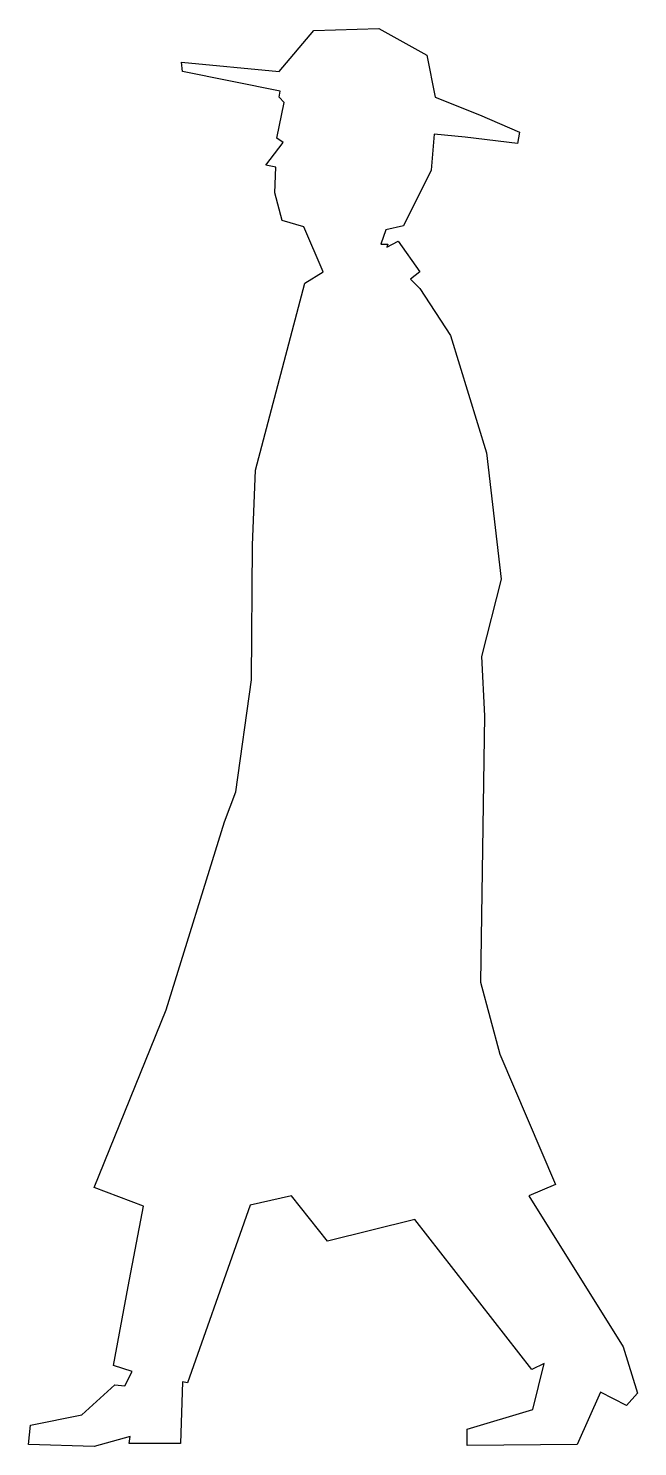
# Model space of a CAD drawing. Extents: x -12439 to -11729, y -6574 to -4922.
import ezdxf

# ---------------------------------------------------------------- set-up
doc = ezdxf.new("R2010")
doc.units = 0
doc.layers.get('0').update_dxf_attribs({"linetype": 'CONTINUOUS'})

msp = doc.modelspace()

# ---------------------------------------------------------------- linework, layer by layer
at = {"color": 0}
for points in [[(-12031.1, -4921.6), (-11974.9, -4952.7), (-11965.3, -5001.8), (-11913.8, -5022.2), (-11867.1, -5042.5), (-11869.5, -5055.7), (-11930.5, -5048.5), (-11966.5, -5044.9), (-11970.1, -5086.8), (-12002.4, -5151.5), (-12022.8, -5156.3), (-12028.7, -5173.1), (-12020.4, -5173.1), (-12021.6, -5176.6), (-12008.4, -5169.5), (-11983.2, -5205.4), (-11994, -5213.8), (-11983.2, -5224.5), (-11947.3, -5279.6), (-11905.4, -5416.2), (-11888.6, -5563.5), (-11911.4, -5653.3), (-11907.8, -5722.7), (-11912.6, -6032.9), (-11889.8, -6116.7), (-11825.2, -6268.8), (-11856.3, -6282), (-11746.1, -6458), (-11729.4, -6511.9), (-11742.5, -6526.3), (-11772.5, -6510.7), (-11800, -6571.8), (-11928.1, -6573), (-11928.1, -6553.8), (-11851.5, -6531.1), (-11838.3, -6477.2), (-11852.7, -6484.4), (-11989.2, -6309.5), (-12091, -6334.7), (-12132.9, -6282), (-12180.8, -6292.8), (-12195.2, -6333.5), (-12253.9, -6499.9), (-12259.9, -6498.7), (-12262.3, -6570.6), (-12322.1, -6570.6), (-12320.9, -6562.2), (-12362.9, -6574.2), (-12439.5, -6571.8), (-12437.1, -6549), (-12377.2, -6537.1), (-12338.9, -6502.3), (-12326.9, -6503.5), (-12318.5, -6486.8), (-12340.1, -6479.6), (-12323.3, -6387.4), (-12305.4, -6294), (-12362.9, -6272.4), (-12279, -6065.2), (-12210.8, -5846.1), (-12197.6, -5811.3), (-12179.6, -5680.8), (-12178.4, -5523.9), (-12174.8, -5436.5), (-12117.4, -5218.6), (-12095.8, -5205.4), (-12118.6, -5152.7), (-12143.7, -5145.5), (-12152.1, -5113.2), (-12150.9, -5083.2), (-12162.9, -5080.8), (-12142.5, -5054.5), (-12149.7, -5049.7), (-12141.3, -5007.8), (-12147.3, -5001.8), (-12146.1, -4994.6), (-12259.9, -4971.9), (-12261.1, -4961.1), (-12147.3, -4971.9), (-12106.6, -4924), (-12031.1, -4921.6)], [(-12031.1, -4921.6), (-11974.9, -4952.7), (-11965.3, -5001.8), (-11913.8, -5022.2), (-11867.1, -5042.5), (-11869.5, -5055.7), (-11930.5, -5048.5), (-11966.5, -5044.9), (-11970.1, -5086.8), (-12002.4, -5151.5), (-12022.8, -5156.3), (-12028.7, -5173.1), (-12020.4, -5173.1), (-12021.6, -5176.6), (-12008.4, -5169.5), (-11983.2, -5205.4), (-11994, -5213.8), (-11983.2, -5224.5), (-11947.3, -5279.6), (-11905.4, -5416.2), (-11888.6, -5563.5), (-11911.4, -5653.3), (-11907.8, -5722.7), (-11912.6, -6032.9), (-11889.8, -6116.7), (-11825.2, -6268.8), (-11856.3, -6282), (-11746.1, -6458), (-11729.4, -6511.9), (-11742.5, -6526.3), (-11772.5, -6510.7), (-11800, -6571.8), (-11928.1, -6573), (-11928.1, -6553.8), (-11851.5, -6531.1), (-11838.3, -6477.2), (-11852.7, -6484.4), (-11989.2, -6309.5), (-12091, -6334.7), (-12132.9, -6282), (-12180.8, -6292.8), (-12195.2, -6333.5), (-12253.9, -6499.9), (-12259.9, -6498.7), (-12262.3, -6570.6), (-12322.1, -6570.6), (-12320.9, -6562.2), (-12362.9, -6574.2), (-12439.5, -6571.8), (-12437.1, -6549), (-12377.2, -6537.1), (-12338.9, -6502.3), (-12326.9, -6503.5), (-12318.5, -6486.8), (-12340.1, -6479.6), (-12323.3, -6387.4), (-12305.4, -6294), (-12362.9, -6272.4), (-12279, -6065.2), (-12210.8, -5846.1), (-12197.6, -5811.3), (-12179.6, -5680.8), (-12178.4, -5523.9), (-12174.8, -5436.5), (-12117.4, -5218.6), (-12095.8, -5205.4), (-12118.6, -5152.7), (-12143.7, -5145.5), (-12152.1, -5113.2), (-12150.9, -5083.2), (-12162.9, -5080.8), (-12142.5, -5054.5), (-12149.7, -5049.7), (-12141.3, -5007.8), (-12147.3, -5001.8), (-12146.1, -4994.6), (-12259.9, -4971.9), (-12261.1, -4961.1), (-12147.3, -4971.9), (-12106.6, -4924), (-12031.1, -4921.6), (-12031.1, -4921.6)]]:
    msp.add_lwpolyline(points, dxfattribs=at)

doc.saveas('drawing.dxf')
